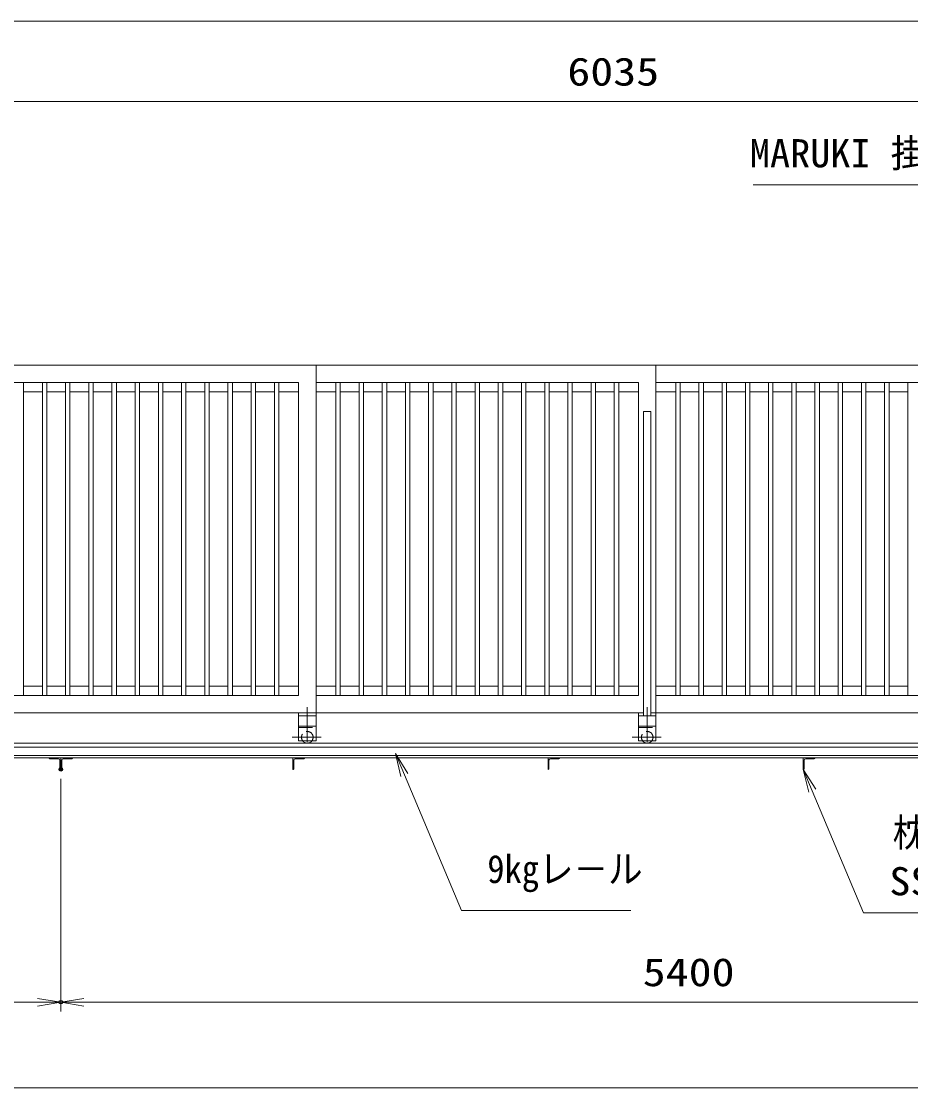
# Model space of a CAD drawing. Units: millimetres at full size. Extents: x -11880 to 11880, y -8399 to 8401.
# Drawn here: x -4319 to -486, y 796 to 5395 of the extents above; entities that cross this region are included whole.
import ezdxf
from ezdxf.enums import TextEntityAlignment as Align

# ---------------------------------------------------------------- set-up
doc = ezdxf.new("R2010")
doc.units = ezdxf.units.MM
doc.header["$LTSCALE"] = 30
doc.header["$PDMODE"] = 32
doc.header["$PDSIZE"] = 15
doc.linetypes.add('USER1', pattern=[10.7, 5, -2.5, 0.7, -2.5])
doc.linetypes.add('USER2', pattern=[2.7, 2, -0.7])
for name, color, linetype, lineweight in [('0-1_軸線', 6, 'USER1', 18), ('0-2_01', 4, 'Continuous', 18), ('0-3_外形線', 7, 'Continuous', 18), ('0-4_隠れ線', 4, 'USER2', 18), ('0-5_0', 7, 'Continuous', 18), ('0-9_寸法線', 3, 'Continuous', 18)]:
    doc.layers.add(name, color=color, linetype=linetype, lineweight=lineweight)
doc.layers.add('0-A_DEFPOINTS', color=7, linetype='Continuous')
doc.styles.add('ＭＳ ゴシック', font='')
doc.styles.get('ＭＳ ゴシック').set_extended_font_data('MS Gothic')

# ---------------------------------------------------------------- blocks, each defined once
blk = doc.blocks.new('_OPEN')
at = {"layer": '0-5_0'}
blk.add_line((0, 0), (-30, 0), dxfattribs=at)
blk.add_lwpolyline([(-30, 5), (0, 0), (-30, -5)], dxfattribs=at)
blk = doc.blocks.new('S159')
at = {"layer": '0-9_寸法線'}
for points in [[(15615046.9, -16085317.1), (15673431.7, -16085317.1), (15686301.5, -16110848.8), (15687651.8, -16113527.7)], [(15685855, -16111073.9), (15687651.8, -16113527.7), (15686747.9, -16110623.7)]]:
    blk.add_lwpolyline(points, dxfattribs=at)
at = {"layer": '0-9_寸法線', "color": 254, "style": 'ＭＳ ゴシック', "width": 1.05}
blk.add_text('MARUKI 掛金 120 SUS304', height=3637, dxfattribs=at).set_placement((15614614.9, -16084126.6), align=Align.BOTTOM_LEFT)
blk = doc.blocks.new('S165')
at = {"layer": '0-9_寸法線'}
for points in [[(15599241.9, -16179177.6), (15577317.9, -16179177.6), (15569937.2, -16161642), (15568773.4, -16158877)], [(15570398, -16161448.1), (15568773.4, -16158877), (15569476.4, -16161836)]]:
    blk.add_lwpolyline(points, dxfattribs=at)
at = {"layer": '0-9_寸法線', "color": 254, "style": 'ＭＳ ゴシック', "width": 0.9}
blk.add_text('9kgレ－ル', height=3637, dxfattribs=at).set_placement((15580665.9, -16176727), align=Align.BOTTOM_LEFT)
blk = doc.blocks.new('S166')
at = {"layer": '0-9_寸法線'}
for points in [[(15678440.9, -16179505.3), (15629300.9, -16179505.3), (15622675.4, -16163702.4), (15621515.5, -16160935.7)], [(15623136.5, -16163509.1), (15621515.5, -16160935.7), (15622214.3, -16163895.7)]]:
    blk.add_lwpolyline(points, dxfattribs=at)
at = {"layer": '0-9_寸法線', "color": 254, "style": 'ＭＳ ゴシック'}
for s, width, p in [('枕木 ＠1100', 0.9, (15633080.9, -16172014.7)), ('SS400 L-50×50×t4', 1.1, (15632648.9, -16178314.7))]:
    blk.add_text(s, height=3637, dxfattribs=dict(at, width=width)).set_placement(p, align=Align.BOTTOM_LEFT)

msp = doc.modelspace()

# ---------------------------------------------------------------- linework, layer by layer
at = {"layer": '0-1_軸線'}
for p, q in [((-3086.18, 2436.27), (-3086.18, 2249.16)), ((-1621.18, 2436.27), (-1621.18, 2249.16)), ((-3151.29, 2306.95), (-3025.96, 2306.95)), ((-1686.29, 2306.95), (-1560.96, 2306.95))]:
    msp.add_line(p, q, dxfattribs=at)
at = {"layer": '0-2_01', "color": 7}
for p, q in [((-3123.68, 2411.95), (-3123.68, 2291.95)), ((-3123.68, 2411.95), (-3048.68, 2411.95)), ((-3123.68, 2399.95), (-3048.68, 2399.95)), ((-3048.68, 2411.95), (-3048.68, 2291.95)), ((-1658.68, 2411.95), (-1658.68, 2291.95)), ((-1658.68, 2399.95), (-1583.68, 2399.95)), ((-1583.68, 2411.95), (-1605.18, 2411.95)), ((-1583.68, 2411.95), (-1583.68, 2291.95)), ((-3123.68, 2354.95), (-3048.68, 2354.95)), ((-1658.68, 2354.95), (-1583.68, 2354.95)), ((-3123.68, 2291.95), (-3048.68, 2291.95)), ((-1658.68, 2291.95), (-1583.68, 2291.95))]:
    msp.add_line(p, q, dxfattribs=at)
for centre in [(-3086.18, 2306.95), (-1621.18, 2306.95)]:
    msp.add_arc(centre, 25, 216.8699, 323.1301, dxfattribs=at)
at = {"layer": '0-3_外形線'}
for p, q in [((-3048.68, 3911.95), (-4788.68, 3911.95)), ((-1583.68, 3911.95), (-3048.68, 3911.95)), ((-3048.68, 2411.95), (-3048.68, 3911.95)), ((1246.32, 3911.95), (-1583.68, 3911.95)), ((-1583.68, 2411.95), (-1583.68, 3911.95)), ((-3123.68, 3836.95), (-4713.68, 3836.95)), ((-4309.18, 2486.95), (-4309.18, 3836.95)), ((-4228.18, 2486.95), (-4228.18, 3836.95)), ((-4209.18, 2486.95), (-4209.18, 3836.95)), ((-4128.18, 2486.95), (-4128.18, 3836.95)), ((-4109.18, 2486.95), (-4109.18, 3836.95)), ((-4028.18, 2486.95), (-4028.18, 3836.95)), ((-4009.18, 2486.95), (-4009.18, 3836.95)), ((-3928.18, 2486.95), (-3928.18, 3836.95)), ((-3909.18, 2486.95), (-3909.18, 3836.95)), ((-3828.18, 2486.95), (-3828.18, 3836.95)), ((-3809.18, 2486.95), (-3809.18, 3836.95)), ((-3728.18, 2486.95), (-3728.18, 3836.95)), ((-3709.18, 2486.95), (-3709.18, 3836.95)), ((-3628.18, 2486.95), (-3628.18, 3836.95)), ((-3609.18, 2486.95), (-3609.18, 3836.95)), ((-3528.18, 2486.95), (-3528.18, 3836.95)), ((-3509.18, 2486.95), (-3509.18, 3836.95)), ((-3428.18, 2486.95), (-3428.18, 3836.95)), ((-3409.18, 2486.95), (-3409.18, 3836.95)), ((-3328.18, 2486.95), (-3328.18, 3836.95)), ((-3309.18, 2486.95), (-3309.18, 3836.95)), ((-3228.18, 2486.95), (-3228.18, 3836.95)), ((-3209.18, 2486.95), (-3209.18, 3836.95)), ((-3123.68, 2486.95), (-3123.68, 3836.95)), ((-1658.68, 3836.95), (-3048.68, 3836.95)), ((-2963.18, 2486.95), (-2963.18, 3836.95)), ((-2944.18, 2486.95), (-2944.18, 3836.95)), ((-2863.18, 2486.95), (-2863.18, 3836.95)), ((-2844.18, 2486.95), (-2844.18, 3836.95)), ((-2763.18, 2486.95), (-2763.18, 3836.95)), ((-2744.18, 2486.95), (-2744.18, 3836.95)), ((-2663.18, 2486.95), (-2663.18, 3836.95)), ((-2644.18, 2486.95), (-2644.18, 3836.95)), ((-2563.18, 2486.95), (-2563.18, 3836.95)), ((-2544.18, 2486.95), (-2544.18, 3836.95)), ((-2463.18, 2486.95), (-2463.18, 3836.95)), ((-2444.18, 2486.95), (-2444.18, 3836.95)), ((-2363.18, 2486.95), (-2363.18, 3836.95)), ((-2344.18, 2486.95), (-2344.18, 3836.95)), ((-2263.18, 2486.95), (-2263.18, 3836.95)), ((-2244.18, 2486.95), (-2244.18, 3836.95)), ((-2163.18, 2486.95), (-2163.18, 3836.95)), ((-2144.18, 2486.95), (-2144.18, 3836.95)), ((-2063.18, 2486.95), (-2063.18, 3836.95)), ((-2044.18, 2486.95), (-2044.18, 3836.95)), ((-1963.18, 2486.95), (-1963.18, 3836.95)), ((-1944.18, 2486.95), (-1944.18, 3836.95)), ((-1863.18, 2486.95), (-1863.18, 3836.95)), ((-1844.18, 2486.95), (-1844.18, 3836.95)), ((-1763.18, 2486.95), (-1763.18, 3836.95)), ((-1744.18, 2486.95), (-1744.18, 3836.95)), ((-1658.68, 2486.95), (-1658.68, 3836.95)), ((-193.68, 3836.95), (-1583.68, 3836.95)), ((-1498.18, 2486.95), (-1498.18, 3836.95)), ((-1479.18, 2486.95), (-1479.18, 3836.95)), ((-1398.18, 2486.95), (-1398.18, 3836.95)), ((-1379.18, 2486.95), (-1379.18, 3836.95)), ((-1298.18, 2486.95), (-1298.18, 3836.95)), ((-1279.18, 2486.95), (-1279.18, 3836.95)), ((-1198.18, 2486.95), (-1198.18, 3836.95)), ((-1179.18, 2486.95), (-1179.18, 3836.95)), ((-1098.18, 2486.95), (-1098.18, 3836.95)), ((-1079.18, 2486.95), (-1079.18, 3836.95)), ((-998.18, 2486.95), (-998.18, 3836.95)), ((-979.18, 2486.95), (-979.18, 3836.95)), ((-898.18, 2486.95), (-898.18, 3836.95)), ((-879.18, 2486.95), (-879.18, 3836.95)), ((-798.18, 2486.95), (-798.18, 3836.95)), ((-779.18, 2486.95), (-779.18, 3836.95)), ((-698.18, 2486.95), (-698.18, 3836.95)), ((-679.18, 2486.95), (-679.18, 3836.95)), ((-598.18, 2486.95), (-598.18, 3836.95)), ((-579.18, 2486.95), (-579.18, 3836.95)), ((-498.18, 2486.95), (-498.18, 3836.95)), ((-4309.18, 3796.95), (-4228.18, 3796.95)), ((-4209.18, 3796.95), (-4128.18, 3796.95)), ((-4109.18, 3796.95), (-4028.18, 3796.95)), ((-4009.18, 3796.95), (-3928.18, 3796.95)), ((-3909.18, 3796.95), (-3828.18, 3796.95)), ((-3809.18, 3796.95), (-3728.18, 3796.95)), ((-3709.18, 3796.95), (-3628.18, 3796.95)), ((-3609.18, 3796.95), (-3528.18, 3796.95)), ((-3509.18, 3796.95), (-3428.18, 3796.95)), ((-3409.18, 3796.95), (-3328.18, 3796.95)), ((-3309.18, 3796.95), (-3228.18, 3796.95)), ((-3209.18, 3796.95), (-3123.68, 3796.95)), ((-3048.68, 3796.95), (-2963.18, 3796.95)), ((-2944.18, 3796.95), (-2863.18, 3796.95)), ((-2844.18, 3796.95), (-2763.18, 3796.95)), ((-2744.18, 3796.95), (-2663.18, 3796.95)), ((-2644.18, 3796.95), (-2563.18, 3796.95)), ((-2544.18, 3796.95), (-2463.18, 3796.95)), ((-2444.18, 3796.95), (-2363.18, 3796.95)), ((-2344.18, 3796.95), (-2263.18, 3796.95)), ((-2244.18, 3796.95), (-2163.18, 3796.95)), ((-2144.18, 3796.95), (-2063.18, 3796.95)), ((-2044.18, 3796.95), (-1963.18, 3796.95)), ((-1944.18, 3796.95), (-1863.18, 3796.95)), ((-1844.18, 3796.95), (-1763.18, 3796.95)), ((-1658.68, 3796.95), (-1744.18, 3796.95)), ((-1583.68, 3796.95), (-1498.18, 3796.95)), ((-1479.18, 3796.95), (-1398.18, 3796.95)), ((-1379.18, 3796.95), (-1298.18, 3796.95)), ((-1279.18, 3796.95), (-1198.18, 3796.95)), ((-1179.18, 3796.95), (-1098.18, 3796.95)), ((-1079.18, 3796.95), (-998.18, 3796.95)), ((-979.18, 3796.95), (-898.18, 3796.95)), ((-879.18, 3796.95), (-798.18, 3796.95)), ((-779.18, 3796.95), (-698.18, 3796.95)), ((-679.18, 3796.95), (-598.18, 3796.95)), ((-579.18, 3796.95), (-498.18, 3796.95)), ((-1637.18, 3711.95), (-1637.18, 2399.95)), ((-1637.18, 3711.95), (-1605.18, 3711.95)), ((-1605.18, 3711.95), (-1605.18, 2399.95)), ((-4713.68, 2486.95), (-3123.68, 2486.95)), ((-4228.18, 2526.95), (-4309.18, 2526.95)), ((-4128.18, 2526.95), (-4209.18, 2526.95)), ((-4028.18, 2526.95), (-4109.18, 2526.95)), ((-3928.18, 2526.95), (-4009.18, 2526.95)), ((-3828.18, 2526.95), (-3909.18, 2526.95)), ((-3728.18, 2526.95), (-3809.18, 2526.95)), ((-3628.18, 2526.95), (-3709.18, 2526.95)), ((-3528.18, 2526.95), (-3609.18, 2526.95)), ((-3428.18, 2526.95), (-3509.18, 2526.95)), ((-3328.18, 2526.95), (-3409.18, 2526.95)), ((-3228.18, 2526.95), (-3309.18, 2526.95)), ((-3123.68, 2526.95), (-3209.18, 2526.95)), ((-2963.18, 2526.95), (-3048.68, 2526.95)), ((-1658.68, 2486.95), (-3048.68, 2486.95)), ((-2863.18, 2526.95), (-2944.18, 2526.95)), ((-2763.18, 2526.95), (-2844.18, 2526.95)), ((-2663.18, 2526.95), (-2744.18, 2526.95)), ((-2563.18, 2526.95), (-2644.18, 2526.95)), ((-2463.18, 2526.95), (-2544.18, 2526.95)), ((-2363.18, 2526.95), (-2444.18, 2526.95)), ((-2263.18, 2526.95), (-2344.18, 2526.95)), ((-2163.18, 2526.95), (-2244.18, 2526.95)), ((-2063.18, 2526.95), (-2144.18, 2526.95)), ((-1963.18, 2526.95), (-2044.18, 2526.95)), ((-1863.18, 2526.95), (-1944.18, 2526.95)), ((-1763.18, 2526.95), (-1844.18, 2526.95)), ((-1658.68, 2526.95), (-1744.18, 2526.95)), ((-1498.18, 2526.95), (-1583.68, 2526.95)), ((-193.68, 2486.95), (-1583.68, 2486.95)), ((-1398.18, 2526.95), (-1479.18, 2526.95)), ((-1298.18, 2526.95), (-1379.18, 2526.95)), ((-1198.18, 2526.95), (-1279.18, 2526.95)), ((-1098.18, 2526.95), (-1179.18, 2526.95)), ((-998.18, 2526.95), (-1079.18, 2526.95)), ((-898.18, 2526.95), (-979.18, 2526.95)), ((-798.18, 2526.95), (-879.18, 2526.95)), ((-698.18, 2526.95), (-779.18, 2526.95)), ((-598.18, 2526.95), (-679.18, 2526.95)), ((-498.18, 2526.95), (-579.18, 2526.95)), ((-3123.68, 2411.95), (-4788.68, 2411.95)), ((-1637.18, 2411.95), (-3048.68, 2411.95)), ((-172.18, 2411.95), (-1583.68, 2411.95)), ((1251.32, 2281.95), (-6956.68, 2281.95)), ((1251.32, 2264.46), (-6956.68, 2264.46)), ((1251.32, 2228.76), (-6956.68, 2228.76)), ((1251.32, 2218.46), (-6956.68, 2218.46)), ((-4198.68, 2217.46), (-4198.68, 2218.46)), ((-4159.18, 2214.46), (-4195.68, 2214.46)), ((-4152.68, 2171.46), (-4152.68, 2207.96)), ((-4148.68, 2218.46), (-4148.68, 2168.46)), ((-4144.68, 2171.46), (-4144.68, 2207.96)), ((-4138.18, 2214.46), (-4101.68, 2214.46)), ((-4098.68, 2217.46), (-4098.68, 2218.46)), ((-3148.68, 2218.46), (-3148.68, 2168.46)), ((-3144.68, 2171.46), (-3144.68, 2207.96)), ((-3138.18, 2214.46), (-3101.68, 2214.46)), ((-3098.68, 2217.46), (-3098.68, 2218.46)), ((-2048.68, 2218.46), (-2048.68, 2168.46)), ((-2044.68, 2171.46), (-2044.68, 2207.96)), ((-2038.18, 2214.46), (-2001.68, 2214.46)), ((-1998.68, 2217.46), (-1998.68, 2218.46)), ((-948.68, 2218.46), (-948.68, 2168.46)), ((-944.68, 2171.46), (-944.68, 2207.96)), ((-938.18, 2214.46), (-901.68, 2214.46)), ((-898.68, 2217.46), (-898.68, 2218.46)), ((-4148.68, 2168.46), (-4149.68, 2168.46)), ((-4148.68, 2168.46), (-4147.68, 2168.46)), ((-3148.68, 2168.46), (-3147.68, 2168.46)), ((-2048.68, 2168.46), (-2047.68, 2168.46)), ((-948.68, 2168.46), (-947.68, 2168.46))]:
    msp.add_line(p, q, dxfattribs=at)
for centre, radius, start, end in [((-4195.68, 2217.46), 3, 180, 270), ((-4159.18, 2207.96), 6.5, 0, 90), ((-4138.18, 2207.96), 6.5, 90, 180), ((-4101.68, 2217.46), 3, 270, 0), ((-3138.18, 2207.96), 6.5, 90, 180), ((-3101.68, 2217.46), 3, 270, 0), ((-2038.18, 2207.96), 6.5, 90, 180), ((-2001.68, 2217.46), 3, 270, 0), ((-938.18, 2207.96), 6.5, 90, 180), ((-901.68, 2217.46), 3, 270, 0), ((-4149.68, 2171.46), 3, 180, 270), ((-4147.68, 2171.46), 3, 270, 0), ((-3147.68, 2171.46), 3, 270, 0), ((-2047.68, 2171.46), 3, 270, 0), ((-947.68, 2171.46), 3, 270, 0)]:
    msp.add_arc(centre, radius, start, end, dxfattribs=at)
at = {"layer": '0-4_隠れ線'}
for p, q in [((-3123.68, 2348.95), (-3048.68, 2348.95)), ((-1658.68, 2348.95), (-1583.68, 2348.95))]:
    msp.add_line(p, q, dxfattribs=at)
for centre in [(-3086.18, 2306.95), (-1621.18, 2306.95)]:
    msp.add_arc(centre, 25, 323.1301, 216.8699, dxfattribs=at)
at = {"layer": '0-9_寸法線'}
for p, q in [((-4788.68, 5394.58), (7291.32, 5394.58)), ((1246.32, 5048.28), (-4788.68, 5048.28)), ((-4148.68, 2128.46), (-4148.68, 1124.46)), ((-4148.68, 2128.46), (-4148.68, 1124.46)), ((-6968.68, 1164.46), (-4148.68, 1164.46)), ((-4148.68, 1164.46), (1251.32, 1164.46)), ((-6968.68, 795.86), (9471.32, 795.86))]:
    msp.add_line(p, q, dxfattribs=at)
at = {"layer": '0-A_DEFPOINTS'}
for p in [(-4148.68, 2168.46), (-4148.68, 1164.46)]:
    msp.add_point(p, dxfattribs=at)

# ---------------------------------------------------------------- block references
at = {"layer": '0-9_寸法線'}
for name, p, xscale, yscale in [('S159', (-521665.86, 540866.31), 0.03333333, 0.03333333), ('S165', (-521665.86, 540866.31), 0.03333333, 0.03333333), ('S166', (-521665.86, 540866.31), 0.03333333, 0.03333333), ('_OPEN', (-4148.68, 1164.46), 3.333333, 3.333333)]:
    msp.add_blockref(name, p, dxfattribs=dict(at, xscale=xscale, yscale=yscale))
at = {"layer": '0-9_寸法線', "xscale": 3.333333, "yscale": 3.333333, "rotation": 180}
msp.add_blockref('_OPEN', (-4148.68, 1164.46), dxfattribs=at)

# ---------------------------------------------------------------- texts
at = {"layer": '0-9_寸法線', "color": 254, "style": 'ＭＳ ゴシック', "width": 1.2}
for s, p in [('6035', (-1965.58, 5080.96)), ('5400', (-1640.68, 1197.14))]:
    msp.add_text(s, height=121.2, dxfattribs=at).set_placement(p, align=Align.BOTTOM_LEFT)

doc.saveas('drawing.dxf')
